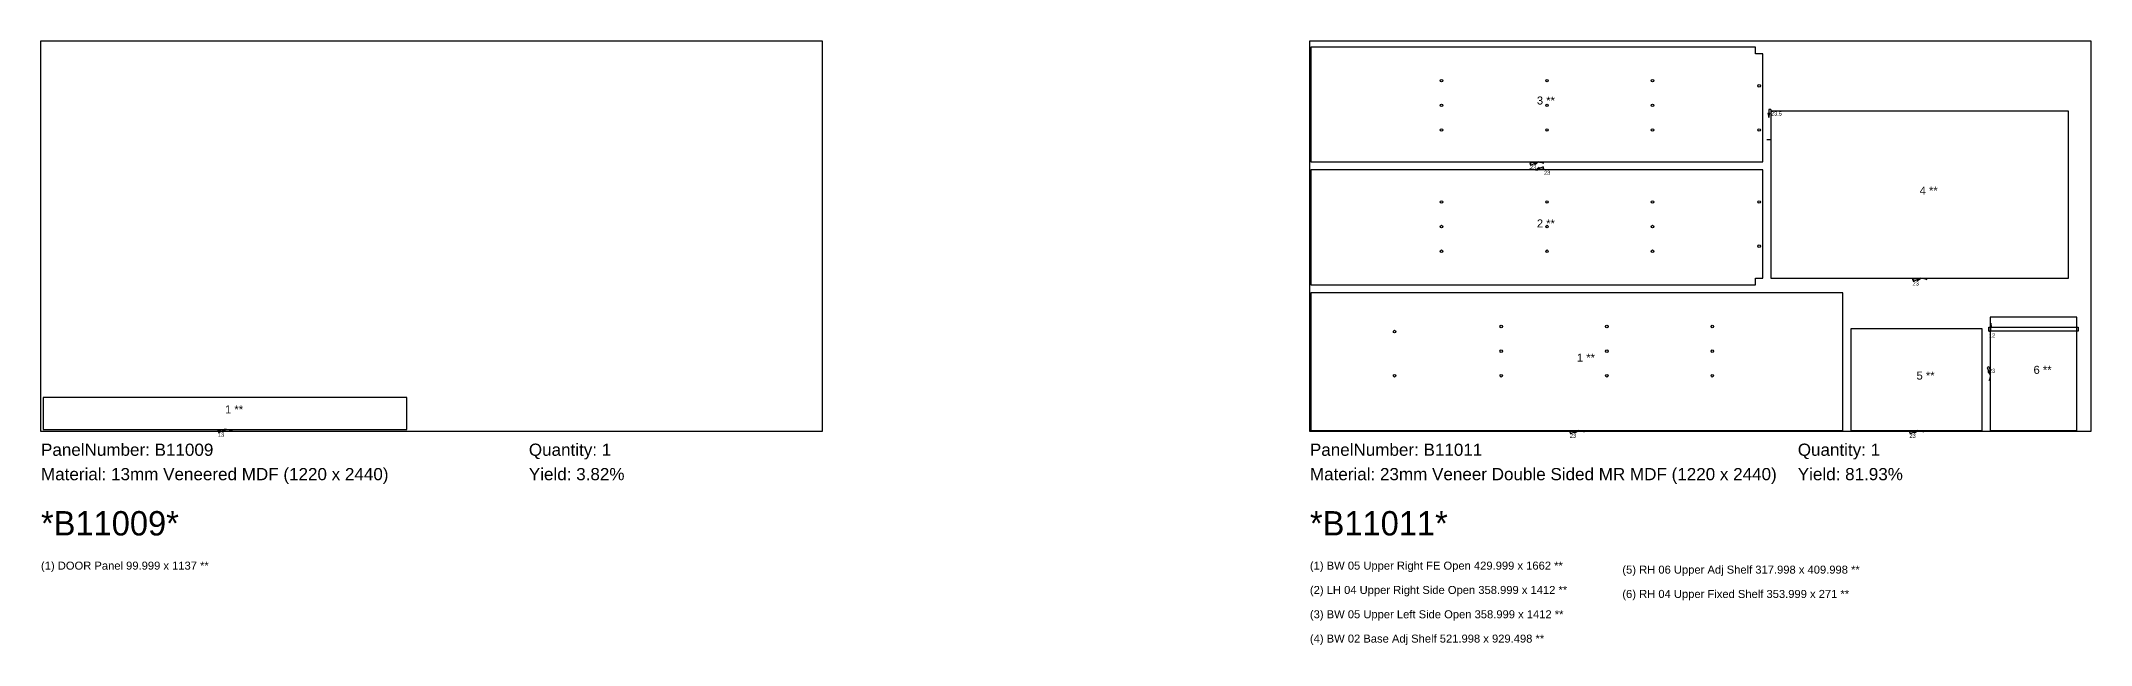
# Model space of a CAD drawing. Header units: inches. Extents: x -5 to 121280, y -1351 to 1225.
# Drawn here: x 15776 to 22180, y -667 to 1220 of the extents above; entities that cross this region are included whole.
import ezdxf

# ---------------------------------------------------------------- set-up
doc = ezdxf.new("R2010")
doc.units = ezdxf.units.IN
doc.header["$MEASUREMENT"] = 0
for name, color, linetype in [('BORDER_Z13P0RT1015', 7, 'Continuous'), ('BORDER_Z23P0RT1015', 7, 'Continuous'), ('NESTBORDER_Z13P0', 7, 'Continuous'), ('NESTBORDER_Z23P0', 7, 'Continuous'), ('NESTTEXT', 1, 'Continuous'), ('PLINEDIRECTION', 6, 'Continuous'), ('ROUTE_Z12P0RT1003', 7, 'Continuous'), ('ROUTE_Z23P5RT1016', 7, 'Continuous'), ('VBORE_Z12P0', 3, 'Continuous')]:
    doc.layers.add(name, color=color, linetype=linetype)
doc.styles.add('BARCODE', font='3of9.TTF', dxfattribs={"height": 3})
doc.styles.get("Standard").update_dxf_attribs({"font": 'arial.ttf'})

msp = doc.modelspace()

# ---------------------------------------------------------------- linework, layer by layer
at = {"layer": 'BORDER_Z13P0RT1015', "color": 2}
msp.add_lwpolyline([(16328.6, 2.4, -0.103855), (16347.7, 6.3), (16919.3, 6.3), (16919.3, 106.3), (15782.4, 106.3), (15782.4, 6.3), (16354, 6.3, -0.103855), (16373.1, 2.4)], format="xyb", dxfattribs=at)
at = {"layer": 'BORDER_Z23P0RT1015', "color": 2}
for points in [[(20426.8, 838, -0.103855), (20445.8, 842), (21155, 842), (21155, 1180), (21132, 1180), (21132, 1201), (19743, 1201), (19743, 842), (20452.2, 842, -0.103855), (20471.2, 838)], [(21622.5, 475, -0.103855), (21641.6, 479), (22109.5, 479), (22109.5, 1001), (21180, 1001), (21180, 479), (21647.9, 479, -0.103855), (21667, 475)], [(20471.2, 821, -0.103855), (20452.2, 817), (19743, 817), (19743, 458), (21132, 458), (21132, 479), (21155, 479), (21155, 817), (20445.8, 817, -0.103855), (20426.8, 821)], [(20551.8, -1, -0.103855), (20570.8, 3), (21405, 3), (21405, 433), (19743, 433), (19743, 3), (20577.2, 3, -0.103855), (20596.2, -1)], [(21612.8, -1, -0.103855), (21631.8, 3), (21840, 3), (21840, 321), (21430, 321), (21430, 3), (21638.2, 3, -0.103855), (21657.2, -1)], [(21861, 202.2, -0.103855), (21865, 183.2), (21865, 3), (22136, 3), (22136, 357), (21865, 357), (21865, 176.8, -0.103855), (21861, 157.8)]]:
    msp.add_lwpolyline(points, format="xyb", dxfattribs=at)
at = {"layer": 'NESTBORDER_Z13P0', "color": 2}
msp.add_lwpolyline([(15776, 0), (15776, 1220), (18216, 1220), (18216, 0)], close=True, dxfattribs=at)
at = {"layer": 'NESTBORDER_Z23P0', "color": 2}
msp.add_lwpolyline([(19740, 0), (19740, 1220), (22180, 1220), (22180, 0)], close=True, dxfattribs=at)
at = {"layer": 'PLINEDIRECTION', "color": 6}
for points in [[(21180, 1006), (21173.6, 1006), (21173.6, 980.6), (21176.8, 993.3), (21170.5, 993.3), (21173.6, 980.6), (21175.2, 993.3), (21172.1, 993.3), (21173.6, 980.6)], [(20426.8, 838), (20429.3, 832.2), (20452.6, 842.4), (20439.7, 840.2), (20442.2, 834.4), (20452.6, 842.4), (20440.3, 838.7), (20441.6, 835.8), (20452.6, 842.4)], [(20471.2, 821), (20468.7, 826.8), (20445.4, 816.6), (20458.3, 818.8), (20455.8, 824.6), (20445.4, 816.6), (20457.7, 820.3), (20456.4, 823.2), (20445.4, 816.6)], [(21622.5, 475), (21625.1, 469.2), (21648.3, 479.4), (21635.4, 477.2), (21638, 471.4), (21648.3, 479.4), (21636.1, 475.7), (21637.3, 472.8), (21648.3, 479.4)], [(21861, 312.9), (21867.3, 312.9), (21867.3, 338.3), (21864.2, 325.6), (21870.5, 325.6), (21867.3, 338.3), (21865.8, 325.6), (21868.9, 325.6), (21867.3, 338.3)], [(21861, 202.2), (21855.2, 199.7), (21865.4, 176.4), (21863.2, 189.3), (21857.4, 186.8), (21865.4, 176.4), (21861.7, 188.7), (21858.8, 187.4), (21865.4, 176.4)], [(16328.6, 2.4), (16331.2, -3.5), (16354.4, 6.8), (16341.5, 4.6), (16344.1, -1.3), (16354.4, 6.8), (16342.2, 3.1), (16343.4, 0.2), (16354.4, 6.8)], [(20551.8, -1), (20554.3, -6.8), (20577.6, 3.4), (20564.7, 1.2), (20567.2, -4.6), (20577.6, 3.4), (20565.3, -0.3), (20566.6, -3.2), (20577.6, 3.4)], [(21612.8, -1), (21615.3, -6.8), (21638.6, 3.4), (21625.7, 1.2), (21628.2, -4.6), (21638.6, 3.4), (21626.3, -0.3), (21627.6, -3.2), (21638.6, 3.4)]]:
    msp.add_lwpolyline(points, dxfattribs=at)
at = {"layer": 'ROUTE_Z12P0RT1003', "color": 3}
msp.add_lwpolyline([(21861, 312.9), (21861, 326), (22140, 326), (22140, 312.9), (21861, 312.9)], close=True, dxfattribs=at)
at = {"layer": 'ROUTE_Z23P5RT1016', "color": 3}
msp.add_lwpolyline([(21180, 1006), (21180, 1001), (21180, 911), (21167.5, 911)], dxfattribs=at)
at = {"layer": 'VBORE_Z12P0', "color": 3}
for centre in [(20151, 1096), (20480.7, 1096), (20810.3, 1096), (21143.5, 1080), (20151, 1019), (20480.7, 1019), (20810.3, 1019), (20151, 942), (20480.7, 942), (20810.3, 942), (21143.5, 942), (20151, 717), (20480.7, 717), (20810.3, 717), (21143.5, 717), (20151, 640), (20480.7, 640), (20810.3, 640), (21143.5, 579), (20151, 563), (20480.7, 563), (20810.3, 563), (20337.7, 328), (20667.3, 328), (20997, 328), (20004.5, 312), (20337.7, 251), (20667.3, 251), (20997, 251), (20004.5, 174), (20337.7, 174), (20667.3, 174), (20997, 174)]:
    msp.add_circle(centre, 4, dxfattribs=at)

# ---------------------------------------------------------------- texts
at = {"layer": 'NESTTEXT', "color": 1}
for s, height, p in [('3 **', 25, (20449, 1021.5)), ('4 **', 25, (21644.7, 740)), ('2 **', 25, (20449, 637.5)), ('1 **', 25, (20574, 218)), ('6 **', 25, (22000.5, 180)), ('5 **', 25, (21635, 162)), ('1 **', 25, (16350.9, 56.3)), ('PanelNumber: B11009', 38.1, (15776, -76.2)), ('Quantity: 1', 38.1, (17300, -76.2)), ('PanelNumber: B11011', 38.1, (19740, -76.2)), ('Quantity: 1', 38.1, (21264, -76.2)), ('Material: 13mm Veneered MDF (1220 x 2440)', 38.1, (15776, -152.4)), ('Yield: 3.82%', 38.1, (17300, -152.4)), ('Material: 23mm Veneer Double Sided MR MDF (1220 x 2440)', 38.1, (19740, -152.4)), ('Yield: 81.93%', 38.1, (21264, -152.4)), ('(1) DOOR Panel 99.999 x 1137 **', 25, (15776, -431.8)), ('(1) BW 05 Upper Right FE Open 429.999 x 1662 **', 25, (19740, -431.8)), ('(5) RH 06 Upper Adj Shelf 317.998 x 409.998 **', 25, (20716, -444.3)), ('(2) LH 04 Upper Right Side Open 358.999 x 1412 **', 25, (19740, -507.8)), ('(6) RH 04 Upper Fixed Shelf 353.999 x 271 **', 25, (20716, -520.3)), ('(3) BW 05 Upper Left Side Open 358.999 x 1412 **', 25, (19740, -583.8)), ('(4) BW 02 Base Adj Shelf 521.998 x 929.498 **', 25, (19740, -659.8))]:
    msp.add_text(s, height=height, dxfattribs=at).set_placement(p)
at = {"layer": 'NESTTEXT', "color": 1, "style": 'BARCODE'}
for s, p in [('*B11009*', (15776, -325.1)), ('*B11011*', (19740, -325.1))]:
    msp.add_text(s, height=76.2, dxfattribs=at).set_placement(p)
at = {"layer": 'PLINEDIRECTION', "color": 6}
for s, p in [('23.5', (21180, 987)), ('23', (20426.8, 819)), ('23', (20471.2, 802)), ('23', (21622.5, 456)), ('12', (21861, 293.9)), ('23', (21861, 183.2)), ('13', (16328.6, -16.6)), ('23', (20551.8, -20)), ('23', (21612.8, -20))]:
    msp.add_text(s, height=12.7, dxfattribs=at).set_placement(p)

doc.saveas('drawing.dxf')
